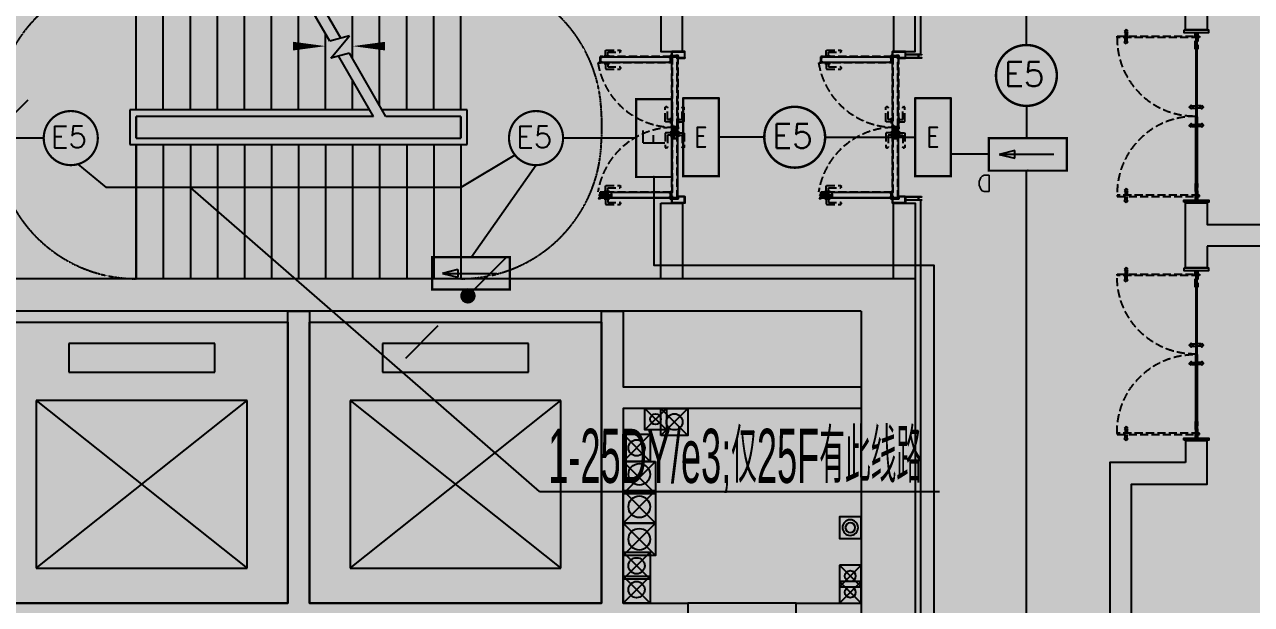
# Model space of a CAD drawing. Extents: x -284868 to 304789, y -137694 to 137894.
# Drawn here: x 141663 to 153005, y -88748 to -83388 of the extents above; entities that cross this region are included whole.
import ezdxf
from ezdxf.enums import TextEntityAlignment as Align

# ---------------------------------------------------------------- set-up
doc = ezdxf.new("R2010")
doc.units = 0
doc.linetypes.add('DASH', pattern=[0.35, 0.25, -0.1])
doc.layers.get('0').update_dxf_attribs({"linetype": 'CONTINUOUS'})
for name, color, linetype in [('0-墙', 4, 'CONTINUOUS'), ('0-建筑柱体', 251, 'CONTINUOUS'), ('0-消防栓(给排水)', 9, 'CONTINUOUS'), ('0-电梯', 3, 'CONTINUOUS'), ('0-非设计区域', 251, 'CONTINUOUS'), ('1P-DOOR-门扇', 2, 'CONTINUOUS'), ('1P-DOOR-防火门扇', 1, 'CONTINUOUS'), ('1P-DP-门套', 2, 'CONTINUOUS'), ('DIM-应急', 1, 'CONTINUOUS'), ('EQUIP-照明', 3, 'CONTINUOUS'), ('P-完成面', 42, 'CONTINUOUS'), ('P-平面楼梯', 3, 'CONTINUOUS'), ('P-门扇', 6, 'CONTINUOUS'), ('T-OT01-EQPM', 3, 'CONTINUOUS'), ('电气-标注', 7, 'CONTINUOUS')]:
    doc.layers.add(name, color=color, linetype=linetype)
doc.styles.add('_TEL_ATTDEF', font='GBENOR', dxfattribs={"width": 0.8, "height": 3, "bigfont": 'GBCBIG'})
doc.styles.add('_TEL_DIM', font='SIMPLEX', dxfattribs={"width": 0.8, "height": 3.5, "bigfont": 'HZTXT'})
doc.styles.add('HZ3', font='haiwenrs.shx', dxfattribs={"width": 0.8, "bigfont": 'haiwenhz.shx'})
doc.styles.get("Standard").update_dxf_attribs({"font": 'GBENOR', "bigfont": 'GBCBIG'})
pattern_1 = [(45, (-0.1692, 11.7), (-1.12253, 1.12253), []), (135, (-0.1692, 11.7), (-1.12253, -1.12253), [])]
pattern_2 = [(225, (0.1692, 38.3), (1.12253, -1.12253), []), (315, (0.1692, 38.3), (1.12253, 1.12253), [])]

# ---------------------------------------------------------------- blocks, each defined once
blk = doc.blocks.new('213r5467')
for p, q in [((-90909, -260063), (-90909, -260326)), ((-89559, -260063), (-90909, -260063)), ((-89559, -260326), (-89559, -260063)), ((-90909, -260326), (-89559, -260326)), ((-91209, -260588), (-91209, -262138)), ((-89259, -260588), (-91209, -260588)), ((-91209, -260588), (-89259, -262138)), ((-91209, -262138), (-89259, -260588)), ((-89259, -262138), (-89259, -260588)), ((-91209, -262138), (-89259, -262138))]:
    blk.add_line(p, q)
blk.add_lwpolyline([(-88884, -262463), (-91584, -262463), (-91584, -259863), (-88884, -259863), (-88884, -262463)])
blk = doc.blocks.new('sgASGHHHH')
for points in [[(-94646, -904374), (-94146, -904074), (-102996, -904074), (-102646, -904374)], [(-94146, -904074), (-94646, -904374), (-94646, -907274), (-94146, -907274)]]:
    blk.add_hatch(color=256).paths.add_polyline_path(points)
at = {"color": 4}
for p, q in [((-94146, -904074), (-102996, -904074)), ((-94146, -904074), (-94146, -907274)), ((-94646, -904374), (-102646, -904374)), ((-94646, -904374), (-94646, -907274))]:
    blk.add_line(p, q, dxfattribs=at)
blk = doc.blocks.new('A$C10332E08')
for p, q in [((250, 0), (0, 250)), ((250, 250), (0, 0))]:
    blk.add_line(p, q)
blk.add_lwpolyline([(0, 250), (250, 250), (250, 0), (0, 0)], close=True)
blk = doc.blocks.new('A$C2AC726D9')
for centre, radius in [((23150, -20400), 50), ((23325, -20425), 75), ((22975, -20665), 75), ((23000, -20910), 100), ((23000, -21210), 100), ((23000, -21510), 100), ((22975, -21755), 75), ((24950, -21850), 50), ((22975, -21975), 75), ((24950, -22000), 50)]:
    blk.add_circle(centre, radius)
for p, xscale, yscale, zscale, rotation in [((23050, -20300), 0.8, 0.8, 0.8, 270), ((22850, -20790), 1.2, 1.2, 1.2, 270), ((22850, -21060), 1.2, 1.2, 1.2, 270), ((22850, -21360), 1.2, 1.2, 1.2, 270), ((25050, -21750), -0.8, 0.8, 0.8, 90), ((25050, -21900), -0.8, 0.8, 0.8, 90)]:
    blk.add_blockref('A$C10332E08', p, dxfattribs=dict(xscale=xscale, yscale=yscale, zscale=zscale, rotation=rotation))
for p, rotation in [((23450, -20550), 90), ((23100, -20540), 180), ((23100, -21880), 90), ((23100, -22100), 90)]:
    blk.add_blockref('A$C10332E08', p, dxfattribs=dict(rotation=rotation))
blk = doc.blocks.new('A$C2E9C7AB1')
blk.add_lwpolyline([(-200, 0), (0, 0), (0, -200), (-200, -200)], close=True)
for radius in [72.3, 45.5]:
    blk.add_circle((-100, -100), radius)
blk = doc.blocks.new('A$C3F6147FC')
at = {"xscale": -1, "rotation": 270}
blk.add_blockref('A$C2E9C7AB1', (14400, 11550), dxfattribs=at)
blk = doc.blocks.new('A$C74d47d92')
for p, q in [((-4850, -1240), (-4850, 0)), ((-4850, -1240), (-4850, 0)), ((-4600, -1240), (-4600, 0)), ((-4350, -1240), (-4350, 0)), ((-4100, -1240), (-4100, 0)), ((-3850, -1240), (-3850, 0)), ((-3600, -1240), (-3600, 0)), ((-3060, -603), (-3408, 0)), ((-3350, -1240), (-3350, -100)), ((-2960, -576), (-3293, 0)), ((-3100, -333), (-3100, 0)), ((-2850, -767), (-2850, 0)), ((-2600, -1200), (-2600, 0)), ((-2350, -1240), (-2350, 0)), ((-2100, -1240), (-2100, 0)), ((-1850, -1240), (-1850, 0)), ((-3100, -1240), (-3100, -533)), ((-2880, -555), (-3060, -603)), ((-3052, -761), (-2880, -555)), ((-2880, -714), (-3052, -761)), ((-2657, -1300), (-2980, -741)), ((-2542, -1300), (-2880, -714)), ((-2850, -1240), (-2850, -967)), ((-2692, -1240), (-4910, -1240)), ((-4910, -1240), (-4910, -1560)), ((-1790, -1240), (-2577, -1240)), ((-1790, -1560), (-1790, -1240)), ((-2657, -1300), (-4850, -1300)), ((-2657, -1300), (-4850, -1300)), ((-4850, -1300), (-4850, -1500)), ((-4850, -1500), (-4850, -1300)), ((-1850, -1300), (-2542, -1300)), ((-1850, -1300), (-2542, -1300)), ((-1850, -1500), (-1850, -1300)), ((-1850, -1300), (-1850, -1500)), ((-4910, -1560), (-1790, -1560)), ((-4850, -1500), (-1850, -1500)), ((-4850, -1500), (-1850, -1500)), ((-4850, -1560), (-4850, -2800)), ((-4850, -2800), (-4850, -1560)), ((-4600, -1560), (-4600, -2800)), ((-4350, -1560), (-4350, -2800)), ((-4100, -1560), (-4100, -2800)), ((-3850, -1560), (-3850, -2800)), ((-3600, -1560), (-3600, -2800)), ((-3350, -1560), (-3350, -2800)), ((-3100, -1560), (-3100, -2800)), ((-2850, -1560), (-2850, -2800)), ((-2600, -1560), (-2600, -2800)), ((-2350, -1560), (-2350, -2800)), ((-2100, -1560), (-2100, -2800)), ((-1850, -1560), (-1850, -2800))]:
    blk.add_line(p, q)
at = {"linetype": 'DASH'}
for points in [[(-4850, 0, 0.414214), (-6150, -1300), (-6150, -1500, 0.414214), (-4850, -2800)], [(-1850, 0, -0.414214), (-550, -1300), (-550, -1500, -0.414214), (-1850, -2800)]]:
    blk.add_lwpolyline(points, format="xyb", dxfattribs=at)
for points in [[(-1725, -2150, 0, 0, 0), (-5500, -2150, 0, 0, 0), (-5500, -650, 0, 0, 0), (-3100, -650, 0, 80, 0), (-3400, -650, 0, 0, 0)], [(-1725, -650, 0, 0, 0), (-2850, -650, 0, 80, 0), (-2550, -650, 0, 0, 0)]]:
    blk.add_lwpolyline(points, format="xyseb")
blk = doc.blocks.new('A$C612A7C51')
for p, q in [((0, 35), (2, 35)), ((0, 35), (0, -1)), ((2, 35), (2, -1)), ((0, -1), (1, -3))]:
    blk.add_line(p, q)
for centre, radius, start, end in [((1, -7), 5.62, 101.537, 78.463), ((1, -7), 3.75, 100.8677, 85.475), ((3, 0), 3.43, 199.3524, 238.0625)]:
    blk.add_arc(centre, radius, start, end)
blk = doc.blocks.new('A$C46293241')
at = {"layer": '1P-DP-门套'}
h = blk.add_hatch(dxfattribs=at)
h.set_pattern_fill('ANSI37', color=8, scale=0.3, style=0)
h.set_pattern_definition([(45, (-55.7338, 55.9993), (-0.67352, 0.67352), []), (135, (-55.7338, 55.9993), (-0.67352, -0.67352), [])])
h.paths.add_polyline_path([(-44, 58), (-44, 56), (-56, 56), (-56, 58)])
h = blk.add_hatch(dxfattribs=at)
h.set_pattern_fill('ANSI37', color=8, scale=0.3, style=0)
h.set_pattern_definition([(45, (-40.75, 41.9725), (-0.67352, 0.67352), []), (135, (-40.75, 41.9725), (-0.67352, -0.67352), [])])
h.paths.add_polyline_path([(-39, 42), (-41, 42), (-41, 57), (-39, 57)])
at = {"layer": '1P-DP-门套', "color": 8}
for points in [[(-44, 58), (-44, 56), (-56, 56), (-56, 58)], [(-39, 42), (-41, 42), (-41, 57), (-39, 57)]]:
    blk.add_lwpolyline(points, close=True, dxfattribs=at)
at = {"layer": 'P-完成面'}
blk.add_lwpolyline([(-39, 40, 0.238815), (-39, 41), (-39, 58), (-60, 58), (-60, 120), (0, 120), (0, 100), (-1, 100), (-1, 119), (-59, 119), (-59, 59), (-38, 59), (-38, 41, -0.238815), (-38, 40), (-38, 39, 0.238815), (-39, 38), (-39, 1), (-1, 1), (-1, 20), (0, 20), (0, 0), (-40, 0), (-40, 39, -0.238815), (-39, 40), (-39, 40)], format="xyb", dxfattribs=at)
blk.add_lwpolyline([(-3, 114), (-1, 114), (-1, 6), (-3, 6)], close=True, dxfattribs=at)
blk = doc.blocks.new('A$C31043D8C')
at = {"layer": 'P-门扇', "color": 251, "linetype": 'DASH', "ltscale": 300}
for p, q in [((-25, 0), (-25, -6)), ((-25, 0), (25, 0)), ((25, 0), (25, -6)), ((-23, -8), (23, -8)), ((-10, -8), (-10, -55)), ((-5, -60), (122, -60)), ((10, -8), (10, -40)), ((10, -40), (122, -40)), ((127, -45), (127, -55))]:
    blk.add_line(p, q, dxfattribs=at)
for centre, radius, start, end in [((-23, -6), 2, 180, 270), ((-5, -55), 5, 180, 270), ((23, -6), 2, 270, 0), ((122, -45), 5, 0, 90), ((122, -55), 5, 270, 0)]:
    blk.add_arc(centre, radius, start, end, dxfattribs=at)
blk = doc.blocks.new('*U269')
at = {"layer": 'P-门扇', "linetype": 'DASH', "ltscale": 300}
h = blk.add_hatch(dxfattribs=at)
h.set_pattern_fill('ANSI37', color=251, scale=0.5, style=0)
h.set_pattern_definition(pattern_1)
h.paths.add_polyline_path([(2, 12), (2, 42), (0, 42), (0, 12)])
h = blk.add_hatch(dxfattribs=at)
h.set_pattern_fill('ANSI37', color=251, scale=0.2, style=0)
h.set_pattern_definition([(45, (657.35, 55.1438), (-0.449013, 0.449013), []), (135, (657.35, 55.1438), (-0.449013, -0.449013), [])])
h.paths.add_polyline_path([(657, 56), (669, 56), (669, 55), (657, 55)])
at = {"layer": 'P-门扇', "color": 251, "linetype": 'DASH', "ltscale": 300}
for points in [[(655, 58), (655, 1), (1, 1), (1, 11), (3, 11), (3, 24), (2, 24), (2, 12), (0, 12), (0, 0), (655, 0), (655, 57), (671, 57, 0.995191), (671, 58), (653, 58, 0.414214), (653, 57), (653, 55, -0.414214), (652, 54), (1, 54), (1, 43), (3, 43), (3, 24), (2, 24), (2, 42), (0, 42), (0, 55), (652, 55, 0.414214), (652, 55), (652, 57, -0.414214), (653, 58), (671, 58, -1), (671, 56), (657, 56), (657, 57)], [(6, 5), (20, 5), (20, 4), (20, 5), (6, 5, -0.414214), (6, 5), (6, 50, -0.414214), (6, 50), (20, 50), (20, 51), (6, 51, 0.414214), (5, 50), (5, 6, 0.414214), (7, 4), (20, 4)], [(651, 5), (638, 5), (638, 4), (638, 5), (651, 5, 0.414214), (652, 5), (652, 50, 0.414214), (651, 50), (638, 50), (638, 51), (651, 51, -0.414214), (653, 50), (653, 6, -0.414214), (651, 4), (638, 4)]]:
    blk.add_lwpolyline(points, format="xyb", dxfattribs=at)
for points in [[(2, 12), (2, 42), (0, 42), (0, 12)], [(1, 54), (655, 54), (655, 51), (1, 51)], [(1, 4), (655, 4), (655, 1), (1, 1)], [(657, 56), (669, 56), (669, 55), (657, 55)]]:
    blk.add_lwpolyline(points, close=True, dxfattribs=at)
at = {"layer": '1P-DOOR-门扇', "color": 8, "linetype": 'ByBlock', "rotation": 180}
blk.add_blockref('A$C31043D8C', (595, 55), dxfattribs=at)
at = {"layer": '1P-DOOR-门扇', "color": 8, "linetype": 'ByBlock', "xscale": -1}
blk.add_blockref('A$C31043D8C', (595, 0), dxfattribs=at)
blk = doc.blocks.new('*U270')
at = {"layer": 'P-门扇', "linetype": 'DASH', "ltscale": 300}
h = blk.add_hatch(dxfattribs=at)
h.set_pattern_fill('ANSI37', color=251, scale=0.5, style=0)
h.set_pattern_definition(pattern_1)
h.paths.add_polyline_path([(2, 12), (2, 42), (0, 42), (0, 12)])
h = blk.add_hatch(dxfattribs=at)
h.set_pattern_fill('ANSI37', color=251, scale=0.2, style=0)
h.set_pattern_definition([(45, (657.4896, 55.1438), (-0.449013, 0.449013), []), (135, (657.4896, 55.1438), (-0.449013, -0.449013), [])])
h.paths.add_polyline_path([(657, 56), (669, 56), (669, 55), (657, 55)])
at = {"layer": 'P-门扇', "color": 251, "linetype": 'DASH', "ltscale": 300}
for points in [[(655, 58), (655, 1), (1, 1), (1, 11), (3, 11), (3, 24), (2, 24), (2, 12), (0, 12), (0, 0), (656, 0), (656, 57), (671, 57, 0.995191), (671, 58), (653, 58, 0.414214), (653, 57), (653, 55, -0.414214), (652, 54), (1, 54), (1, 43), (3, 43), (3, 24), (2, 24), (2, 42), (0, 42), (0, 55), (652, 55, 0.414214), (652, 55), (652, 57, -0.414214), (653, 58), (671, 58, -1), (671, 56), (657, 56), (657, 57)], [(6, 5), (20, 5), (20, 4), (20, 5), (6, 5, -0.414214), (6, 5), (6, 50, -0.414214), (6, 50), (20, 50), (20, 51), (6, 51, 0.414214), (5, 50), (5, 6, 0.414214), (7, 4), (20, 4)], [(652, 5), (638, 5), (638, 4), (638, 5), (652, 5, 0.414214), (652, 5), (652, 50, 0.414214), (652, 50), (638, 50), (638, 51), (652, 51, -0.414214), (653, 50), (653, 6, -0.414214), (651, 4), (638, 4)]]:
    blk.add_lwpolyline(points, format="xyb", dxfattribs=at)
for points in [[(2, 12), (2, 42), (0, 42), (0, 12)], [(1, 54), (655, 54), (655, 51), (1, 51)], [(1, 4), (655, 4), (655, 1), (1, 1)], [(657, 56), (669, 56), (669, 55), (657, 55)]]:
    blk.add_lwpolyline(points, close=True, dxfattribs=at)
at = {"layer": '1P-DOOR-门扇', "color": 8, "linetype": 'ByBlock', "rotation": 180}
blk.add_blockref('A$C31043D8C', (596, 55), dxfattribs=at)
at = {"layer": '1P-DOOR-门扇', "color": 8, "linetype": 'ByBlock', "xscale": -1}
blk.add_blockref('A$C31043D8C', (596, 0), dxfattribs=at)
blk = doc.blocks.new('A$C0AC0499D')
at = {"layer": 'P-门扇', "color": 251, "linetype": 'DASH', "ltscale": 300}
for p, q in [((0, 6), (-12, 6)), ((-12, 4), (-12, 6)), ((-12, 4), (0, -6)), ((0, -10), (0, 10)), ((0, 10), (3, 10)), ((3, -10), (3, 10)), ((3, 8), (88, 8)), ((88, 8), (88, -8)), ((99, 0), (-14, 0)), ((-4, 0), (0, 0)), ((3, -10), (0, -10)), ((2, 0), (1, 0)), ((3, -8), (88, -8))]:
    blk.add_line(p, q, dxfattribs=at)
blk = doc.blocks.new('A$C6733057F')
at = {"layer": 'P-门扇', "color": 251, "linetype": 'DASH', "ltscale": 300}
blk.add_line((103, -21), (103, 21), dxfattribs=at)
for points in [[(4, 14), (103, 14), (103, -14), (4, -14)], [(4, 12), (101, 12), (101, -13), (4, -13)]]:
    blk.add_lwpolyline(points, dxfattribs=at)
at = {"layer": '1P-DOOR-门扇', "color": 8}
blk.add_blockref('A$C31043D8C', (60, -25), dxfattribs=at)
at = {"layer": 'P-门扇', "color": 251, "linetype": 'DASH', "ltscale": 300, "extrusion": (0, 0, -1), "zscale": -1, "rotation": 180}
blk.add_blockref('A$C0AC0499D', (0, 0), dxfattribs=at)
blk = doc.blocks.new('*U267')
at = {"layer": 'P-门扇', "linetype": 'DASH', "ltscale": 300}
h = blk.add_hatch(dxfattribs=at)
h.set_pattern_fill('ANSI37', color=251, scale=0.5, angle=180, style=0)
h.set_pattern_definition(pattern_2)
h.paths.add_polyline_path([(-2, 38), (-2, 8), (0, 8), (0, 38)])
h = blk.add_hatch(dxfattribs=at)
h.set_pattern_fill('ANSI37', color=251, scale=0.2, angle=180, style=0)
h.set_pattern_definition([(225, (-657.4896, -5.1438), (0.449013, -0.449013), []), (315, (-657.4896, -5.1438), (0.449013, 0.449013), [])])
h.paths.add_polyline_path([(-657, -6), (-669, -6), (-669, -5), (-657, -5)])
at = {"layer": 'P-门扇', "color": 251, "linetype": 'DASH', "ltscale": 300}
for points in [[(-655, -8), (-655, 49), (-1, 49), (-1, 39), (-3, 39), (-3, 26), (-2, 26), (-2, 38), (0, 38), (0, 50), (-656, 50), (-656, -7), (-671, -7, 0.995191), (-671, -8), (-653, -8, 0.414214), (-653, -7), (-653, -5, -0.414214), (-652, -4), (-1, -4), (-1, 7), (-3, 7), (-3, 26), (-2, 26), (-2, 8), (0, 8), (0, -5), (-652, -5, 0.414214), (-652, -5), (-652, -7, -0.414214), (-653, -8), (-671, -8, -1), (-671, -6), (-657, -6), (-657, -7)], [(-652, 45), (-638, 45), (-638, 46), (-638, 45), (-652, 45, 0.414214), (-652, 45), (-652, 0, 0.414214), (-652, 0), (-638, 0), (-638, -1), (-652, -1, -0.414214), (-653, 0), (-653, 44, -0.414214), (-651, 46), (-638, 46)], [(-6, 45), (-20, 45), (-20, 46), (-20, 45), (-6, 45, -0.414214), (-6, 45), (-6, 0, -0.414214), (-6, 0), (-20, 0), (-20, -1), (-6, -1, 0.414214), (-5, 0), (-5, 44, 0.414214), (-7, 46), (-20, 46)]]:
    blk.add_lwpolyline(points, format="xyb", dxfattribs=at)
for points in [[(-1, 46), (-655, 46), (-655, 49), (-1, 49)], [(-2, 38), (-2, 8), (0, 8), (0, 38)], [(-657, -6), (-669, -6), (-669, -5), (-657, -5)], [(-1, -4), (-655, -4), (-655, -1), (-1, -1)]]:
    blk.add_lwpolyline(points, close=True, dxfattribs=at)
blk.add_blockref('A$C6733057F', (-656, 20), dxfattribs=at)
at = {"layer": 'P-门扇', "color": 251, "linetype": 'DASH', "ltscale": 300, "extrusion": (0, 0, -1), "zscale": -1, "rotation": 180}
blk.add_blockref('A$C31043D8C', (596, 50), dxfattribs=at)
blk = doc.blocks.new('*U268')
at = {"layer": 'P-门扇', "linetype": 'DASH', "ltscale": 300}
h = blk.add_hatch(dxfattribs=at)
h.set_pattern_fill('ANSI37', color=251, scale=0.5, angle=180, style=0)
h.set_pattern_definition(pattern_2)
h.paths.add_polyline_path([(-2, 38), (-2, 8), (0, 8), (0, 38)])
h = blk.add_hatch(dxfattribs=at)
h.set_pattern_fill('ANSI37', color=251, scale=0.2, angle=180, style=0)
h.set_pattern_definition([(225, (-657.35, -5.1438), (0.449013, -0.449013), []), (315, (-657.35, -5.1438), (0.449013, 0.449013), [])])
h.paths.add_polyline_path([(-657, -6), (-669, -6), (-669, -5), (-657, -5)])
at = {"layer": 'P-门扇', "color": 251, "linetype": 'DASH', "ltscale": 300}
for points in [[(-655, -8), (-655, 49), (-1, 49), (-1, 39), (-3, 39), (-3, 26), (-2, 26), (-2, 38), (0, 38), (0, 50), (-655, 50), (-655, -7), (-671, -7, 0.995191), (-671, -8), (-653, -8, 0.414214), (-653, -7), (-653, -5, -0.414214), (-652, -4), (-1, -4), (-1, 7), (-3, 7), (-3, 26), (-2, 26), (-2, 8), (0, 8), (0, -5), (-652, -5, 0.414214), (-652, -5), (-652, -7, -0.414214), (-653, -8), (-671, -8, -1), (-671, -6), (-657, -6), (-657, -7)], [(-651, 45), (-638, 45), (-638, 46), (-638, 45), (-651, 45, 0.414214), (-652, 45), (-652, 0, 0.414214), (-651, 0), (-638, 0), (-638, -1), (-651, -1, -0.414214), (-653, 0), (-653, 44, -0.414214), (-651, 46), (-638, 46)], [(-6, 45), (-20, 45), (-20, 46), (-20, 45), (-6, 45, -0.414214), (-6, 45), (-6, 0, -0.414214), (-6, 0), (-20, 0), (-20, -1), (-6, -1, 0.414214), (-5, 0), (-5, 44, 0.414214), (-7, 46), (-20, 46)]]:
    blk.add_lwpolyline(points, format="xyb", dxfattribs=at)
for points in [[(-1, 46), (-655, 46), (-655, 49), (-1, 49)], [(-2, 38), (-2, 8), (0, 8), (0, 38)], [(-657, -6), (-669, -6), (-669, -5), (-657, -5)], [(-1, -4), (-655, -4), (-655, -1), (-1, -1)]]:
    blk.add_lwpolyline(points, close=True, dxfattribs=at)
blk.add_blockref('A$C6733057F', (-655, 20), dxfattribs=at)
at = {"layer": 'P-门扇', "color": 251, "linetype": 'DASH', "ltscale": 300, "extrusion": (0, 0, -1), "zscale": -1, "rotation": 180}
blk.add_blockref('A$C31043D8C', (595, 50), dxfattribs=at)
blk = doc.blocks.new('A$C7B347943')
at = {"layer": 'P-门扇', "color": 251, "linetype": 'DASH', "ltscale": 300}
for p, q in [((-10, 0), (10, 0)), ((0, -10), (0, 10))]:
    blk.add_line(p, q, dxfattribs=at)
blk.add_lwpolyline([(114, -12), (114, 12), (-30, 12), (-30, -12)], close=True, dxfattribs=at)
at = {"layer": 'P-门扇', "color": 6, "linetype": 'DASH', "ltscale": 300}
blk.add_circle((0, 0), 6, dxfattribs=at)
blk = doc.blocks.new('A$C21f4e1ae')
at = {"layer": 'P-门扇', "color": 251, "linetype": 'DASH', "ltscale": 300}
for p, q in [((-775, 1), (-775, -34)), ((-755, 1), (-755, -34)), ((-775, -81), (-775, -46)), ((-755, -81), (-755, -46)), ((-775, -1469), (-775, -1504)), ((-755, -1469), (-755, -1504)), ((-775, -1551), (-775, -1516)), ((-755, -1551), (-755, -1516))]:
    blk.add_line(p, q, dxfattribs=at)
at = {"layer": 'P-门扇', "color": 8}
for p, q in [((-120, -10), (-120, -773)), ((-110, -10), (-110, -773)), ((-120, -1540), (-120, -778)), ((-110, -1540), (-110, -778))]:
    blk.add_line(p, q, dxfattribs=at)
at = {"layer": 'P-门扇', "color": 251}
for p, q in [((-156, -680), (-121, -680)), ((-74, -680), (-109, -680)), ((-156, -700), (-121, -700)), ((-74, -700), (-109, -700)), ((-156, -850), (-121, -850)), ((-156, -870), (-121, -870)), ((-74, -850), (-109, -850)), ((-74, -870), (-109, -870))]:
    blk.add_line(p, q, dxfattribs=at)
at = {"layer": 'P-门扇', "color": 251, "linetype": 'DASH', "ltscale": 300}
for points in [[(-748, 8), (-765, 26), (-783, 8), (-765, -9)], [(-752, 8), (-765, 22), (-779, 8), (-765, -5)], [(-847, -35), (-846, -34), (-86, -34), (-85, -35), (-85, -45), (-86, -46), (-846, -46), (-847, -45)], [(-748, -89), (-765, -106), (-783, -89), (-765, -71)], [(-752, -89), (-765, -102), (-779, -89), (-765, -75)], [(-748, -1461), (-765, -1444), (-783, -1461), (-765, -1479)], [(-752, -1461), (-765, -1448), (-779, -1461), (-765, -1475)], [(-847, -1515), (-846, -1516), (-86, -1516), (-85, -1515), (-85, -1505), (-86, -1504), (-846, -1504), (-847, -1505)], [(-748, -1558), (-765, -1576), (-783, -1558), (-765, -1541)], [(-752, -1558), (-765, -1572), (-779, -1558), (-765, -1545)]]:
    blk.add_lwpolyline(points, close=True, dxfattribs=at)
at = {"layer": 'P-门扇'}
for points in [[(-110, -773), (-109, -772), (-109, -11), (-110, -10), (-120, -10), (-121, -11), (-121, -772), (-120, -773)], [(-110, -778), (-109, -779), (-109, -1539), (-110, -1540), (-120, -1540), (-121, -1539), (-121, -779), (-120, -778)]]:
    blk.add_lwpolyline(points, close=True, dxfattribs=at)
at = {"layer": 'P-门扇', "color": 251}
for points in [[(-164, -673), (-181, -690), (-164, -708), (-146, -690)], [(-164, -677), (-177, -690), (-164, -704), (-150, -690)], [(-66, -673), (-49, -690), (-66, -708), (-84, -690)], [(-66, -677), (-53, -690), (-66, -704), (-80, -690)], [(-164, -877), (-181, -860), (-164, -842), (-146, -860)], [(-164, -873), (-177, -860), (-164, -846), (-150, -860)], [(-66, -877), (-49, -860), (-66, -842), (-84, -860)], [(-66, -873), (-53, -860), (-66, -846), (-80, -860)]]:
    blk.add_lwpolyline(points, close=True, dxfattribs=at)
at = {"layer": 'P-门扇', "color": 251, "linetype": 'DASH', "ltscale": 300}
for centre, start, end in [((-134, -59), 178.681, 271.319), ((-134, -1491), 88.681, 181.319)]:
    blk.add_arc(centre, 714, start, end, dxfattribs=at)
at = {"layer": 'P-门扇', "extrusion": (0, 0, -1), "zscale": -1, "rotation": 270}
blk.add_blockref('A$C7B347943', (115, -40), dxfattribs=at)
at = {"layer": 'P-门扇', "rotation": 90.00000000000003}
blk.add_blockref('A$C7B347943', (-115, -1510), dxfattribs=at)
blk = doc.blocks.new('A$C2652ee14')
at = {"layer": 'P-完成面'}
for p, q in [((-200, 1600), (-200, 1595)), ((0, 1600), (0, 1595)), ((-200, 0), (-200, 5)), ((0, 0), (0, 5))]:
    blk.add_line(p, q, dxfattribs=at)
for points in [[(-215, 1595), (-215, 1575), (15, 1575), (15, 1595)], [(-215, 5), (-215, 25), (15, 25), (15, 5)]]:
    blk.add_lwpolyline(points, close=True, dxfattribs=at)
blk = doc.blocks.new('$equip_U$00000112(caizejiong)')
at = {"color": 3, "const_width": 0.03}
blk.add_lwpolyline([(0.006, 0.375, -1), (0.006, -0.375, -1), (0.006, 0.375, -0.9514)], format="xyb", dxfattribs=at)
blk.add_circle((0.006, 0), 0.375)
for p in [(0.006, 0.375), (-0.369, 0), (0.381, 0), (0.006, -0.375)]:
    blk.add_point(p)
at = {"color": 7, "style": '_TEL_DIM'}
blk.add_attdef('$TEXT$', text='', height=0.3, dxfattribs=at).set_placement((-0.02, 0.016), align=Align.MIDDLE_CENTER)
at = {"color": 7, "style": '_TEL_DIM', "flags": 1}
for tag in ['A', 'REMARK']:
    blk.add_attdef(tag, text='', height=0.00002, dxfattribs=at).set_placement((0, 0), align=Align.MIDDLE_CENTER)
blk = doc.blocks.new('$equip$00002534')
for p, q in [((-0.72, 0.66), (-0.72, 0)), ((0.72, 0.66), (-0.72, 0.66)), ((0.72, 0), (0.72, 0.66)), ((-0.72, 0), (0.72, 0))]:
    blk.add_line(p, q)
at = {"const_width": 0.04}
blk.add_lwpolyline([(-0.72, 0.66), (-0.72, 0), (0.72, 0), (0.72, 0.66), (-0.72, 0.66), (-0.72, 0)], dxfattribs=at)
for p in [(0, 0.66), (-0.72, 0.33), (0.72, 0.33), (0, 0)]:
    blk.add_point(p)
at = {"color": 7, "style": '_TEL_DIM'}
blk.add_attdef('$TEXT$', text='', height=0.4, dxfattribs=at).set_placement((0, 0.33), align=Align.MIDDLE_CENTER)
at = {"color": 7, "style": '_TEL_DIM', "flags": 1}
blk.add_attdef('A', text='', height=0.00002, dxfattribs=at).set_placement((0, 0), align=Align.MIDDLE_CENTER)
blk = doc.blocks.new('GDGHD')
blk.add_hatch(color=256).paths.add_polyline_path([(9280, 21308), (9280, 21236), (9424, 21272)])
for p, q in [((8800, 21422), (8800, 21122)), ((9520, 21422), (8800, 21422)), ((9520, 21122), (9520, 21422)), ((9280, 21308), (9280, 21236)), ((9424, 21272), (9280, 21308)), ((9280, 21236), (9424, 21272)), ((8800, 21122), (9520, 21122))]:
    blk.add_line(p, q)
at = {"color": 7}
blk.add_line((8920, 21272), (9400, 21272), dxfattribs=at)
at = {"const_width": 20}
blk.add_lwpolyline([(8800, 21422), (8800, 21122), (9520, 21122), (9520, 21422), (8800, 21422), (8800, 21122)], dxfattribs=at)
for p in [(9160, 21422), (8800, 21272), (9520, 21272), (9160, 21122)]:
    blk.add_point(p)
at = {"color": 7, "style": '_TEL_DIM'}
blk.add_attdef('$TEXT$', text='', height=150, dxfattribs=at).set_placement((9560, 21540), align=Align.MIDDLE_CENTER)
at = {"color": 7, "style": '_TEL_DIM', "flags": 1}
blk.add_attdef('A', text='', height=0.01, dxfattribs=at).set_placement((9160, 21122), align=Align.MIDDLE_CENTER)
blk = doc.blocks.new('$equip_U$00000089(hejunxin)')
at = {"xscale": 0.002, "yscale": 0.002, "zscale": 0.002}
blk.add_blockref('GDGHD', (-18.319, -42.243), dxfattribs=at).add_auto_attribs({'$TEXT$': 'D'})
at = {"color": 7, "style": '_TEL_DIM', "flags": 1}
for tag in ['A', 'REMARK']:
    blk.add_attdef(tag, text='', height=0.00002, dxfattribs=at).set_placement((0, 0), align=Align.MIDDLE_CENTER)
blk = doc.blocks.new('$equip$00002541')
blk.add_hatch(color=256).paths.add_polyline_path([(-0.24, 0.372), (-0.528, 0.3), (-0.24, 0.228)])
for p, q in [((-0.72, 0.6), (-0.72, 0)), ((0.72, 0.6), (-0.72, 0.6)), ((0.72, 0), (0.72, 0.6)), ((-0.24, 0.372), (-0.528, 0.3)), ((-0.528, 0.3), (-0.24, 0.228)), ((-0.24, 0.372), (-0.24, 0.228)), ((-0.72, 0), (0.72, 0))]:
    blk.add_line(p, q)
at = {"color": 7}
blk.add_line((-0.48, 0.3), (0.48, 0.3), dxfattribs=at)
at = {"const_width": 0.04}
blk.add_lwpolyline([(-0.72, 0.6), (-0.72, 0), (0.72, 0), (0.72, 0.6), (-0.72, 0.6), (-0.72, 0)], dxfattribs=at)
for p in [(0, 0.6), (-0.72, 0.3), (0.72, 0.3), (0, 0)]:
    blk.add_point(p)
at = {"color": 7, "style": '_TEL_DIM', "flags": 1}
blk.add_attdef('A', text='', height=0.00002, dxfattribs=at).set_placement((0, 0), align=Align.MIDDLE_CENTER)
blk = doc.blocks.new('楼层标志')
for p, q in [((7013, 20968), (7013, 20638)), ((7733, 20968), (7013, 20968)), ((7733, 20638), (7733, 20968)), ((7013, 20638), (7733, 20638))]:
    blk.add_line(p, q)
at = {"const_width": 20}
blk.add_lwpolyline([(7013, 20968), (7013, 20638), (7733, 20638), (7733, 20968), (7013, 20968), (7013, 20638)], dxfattribs=at)
for p in [(7373, 20968), (7013, 20803), (7733, 20803), (7373, 20638)]:
    blk.add_point(p)
at = {"color": 7, "style": '_TEL_DIM'}
blk.add_attdef('$TEXT$', text='', height=200, dxfattribs=at).set_placement((7373, 20803), align=Align.MIDDLE_CENTER)
at = {"color": 7, "style": '_TEL_DIM', "flags": 1}
blk.add_attdef('A', text='', height=0.01, dxfattribs=at).set_placement((7373, 20638), align=Align.MIDDLE_CENTER)
blk = doc.blocks.new('$equip_U$00000086(hejunxin)')
at = {"xscale": 0.002, "yscale": 0.002, "zscale": 0.002}
blk.add_blockref('楼层标志', (-14.745, -41.277), dxfattribs=at).add_auto_attribs({'$TEXT$': 'F'})
at = {"color": 7, "style": '_TEL_DIM', "flags": 1}
for tag in ['A', 'REMARK']:
    blk.add_attdef(tag, text='', height=0.00002, dxfattribs=at).set_placement((0, 0), align=Align.MIDDLE_CENTER)
blk = doc.blocks.new('5W')
at = {"const_width": 20}
blk.add_lwpolyline([(14329, 16686, -1), (14329, 16186, -1), (14329, 16686, -0.9514)], format="xyb", dxfattribs=at)
at = {"color": 7, "style": '_TEL_DIM'}
blk.add_attdef('$TEXT$', text='', height=200, dxfattribs=at).set_placement((14312, 16447), align=Align.MIDDLE_CENTER)
blk = doc.blocks.new('$equip_U$00000092(hejunxin)')
at = {"xscale": 0.002, "yscale": 0.002, "zscale": 0.002}
blk.add_blockref('5W', (-28.659, -32.872), dxfattribs=at).add_auto_attribs({'$TEXT$': 'E5'})
at = {"color": 7, "style": '_TEL_DIM', "flags": 1}
for tag in ['A', 'REMARK']:
    blk.add_attdef(tag, text='', height=0.00002, dxfattribs=at).set_placement((0, 0), align=Align.MIDDLE_CENTER)
blk = doc.blocks.new('$TelecSys$00000079')
for p, q in [((0.7, 0.7), (0, 0)), ((0.104, 0.104), (0.104, 0.104)), ((-0.104, -0.104), (-0.104, -0.104))]:
    blk.add_line(p, q)
at = {"const_width": 0.142}
blk.add_lwpolyline([(-0.071, 0, 1), (0.071, 0, 1)], format="xyb", close=True, dxfattribs=at)
blk.add_solid([(0.63, 0.77), (0.77, 0.63), (1.15, 1.15)])
at = {"width": 0.8, "flags": 9}
blk.add_attdef('A', (0, 0), '', height=0.00002, dxfattribs=at)
blk = doc.blocks.new('$equip_U$00000102(hejunxin)')
blk.add_blockref('$TelecSys$00000079', (0, 0))
at = {"color": 7, "style": '_TEL_DIM', "flags": 1}
for tag in ['A', 'REMARK']:
    blk.add_attdef(tag, text='', height=0.00002, dxfattribs=at).set_placement((0, 0), align=Align.MIDDLE_CENTER)
blk = doc.blocks.new('$TelecSys$00000081')
for p, q in [((0.104, 0.104), (0.104, 0.104)), ((-0.104, -0.104), (-0.104, -0.104)), ((-1.15, -1.15), (-0.55, -0.55))]:
    blk.add_line(p, q)
at = {"const_width": 0.142}
blk.add_lwpolyline([(0.071, 0, 1), (-0.071, 0, 1)], format="xyb", close=True, dxfattribs=at)
blk.add_solid([(-0.62, -0.48), (-0.48, -0.62), (-0.1, -0.1)])
at = {"width": 0.8, "flags": 9}
blk.add_attdef('A', (0, 0), '', height=0.00002, rotation=180, dxfattribs=at)
blk = doc.blocks.new('$equip_U$00000103(hejunxin)')
blk.add_blockref('$TelecSys$00000081', (0, 0))
at = {"color": 7, "style": '_TEL_DIM', "flags": 1}
for tag in ['A', 'REMARK']:
    blk.add_attdef(tag, text='', height=0.00002, dxfattribs=at).set_placement((0, 0), align=Align.MIDDLE_CENTER)

msp = doc.modelspace()

# ---------------------------------------------------------------- hatches: boundary and pattern name
at = {"layer": '0-非设计区域', "ltscale": 3}
h = msp.add_hatch(dxfattribs=at)
h.set_pattern_fill('ANGLE', color=256, scale=100)
h.set_pattern_definition([(0, (-290154.35, 278012.8), (0, 698.5), [508, -190.5]), (90, (-290154.35, 278012.8), (-698.5, 4e-14), [508, -190.5])])
h.paths.add_polyline_path([(135496, -67386), (135496, -75488), (133196, -75488), (133196, -94382), (134996, -94382), (134996, -95588), (144596, -95588), (144596, -99388), (141046, -99388), (141046, -99688), (134996, -99688), (134996, -103688), (143996, -103688), (143996, -106368), (149296, -106368), (149296, -117136), (150146, -117136), (150146, -118589), (161147, -118589), (161147, -65088), (150146, -65088), (150146, -67386), (148646, -67386), (148646, -65088), (136146, -65088), (136146, -67386)])

# ---------------------------------------------------------------- linework, layer by layer
at = {"layer": '0-墙', "ltscale": 3}
for points in [[(152396, -83236), (151696, -83236), (151696, -76188), (137496, -76188), (137496, -75488), (137296, -75488), (137296, -75288), (137696, -75288), (137696, -75988), (151896, -75988), (151896, -83036), (152596, -83036), (152596, -83436), (152396, -83436), (152396, -83236)], [(152596, -85436), (152596, -85636), (152396, -85636), (152396, -85036), (152596, -85036), (152596, -85236), (159696, -85236), (159696, -85436), (152596, -85436)], [(152396, -87436), (151696, -87436), (151696, -106168), (151546, -106168), (151546, -106368), (151896, -106368), (151896, -87636), (152596, -87636), (152596, -87236), (152396, -87236), (152396, -87436)]]:
    msp.add_lwpolyline(points, dxfattribs=at)
at = {"layer": '0-墙'}
for points in [[(147546, -82938), (147546, -83638), (147746, -83638), (147746, -82138)], [(141396, -88738), (144096, -88738), (144096, -86038), (144296, -86038), (144296, -88738), (146996, -88738), (146996, -86038), (147196, -86038), (147196, -86738), (149396, -86738), (149396, -86938), (147196, -86938), (147196, -88738), (147796, -88738), (147796, -88938)]]:
    msp.add_lwpolyline(points, dxfattribs=at)
for points in [[(149696, -82138), (149696, -83638), (149896, -83638), (149896, -82138)], [(147546, -85038), (147746, -85038), (147746, -85738), (147546, -85738)], [(149696, -85038), (149896, -85038), (149896, -85738), (149696, -85738)], [(149396, -88738), (149396, -88938), (148796, -88938), (148796, -88738)]]:
    msp.add_lwpolyline(points, close=True, dxfattribs=at)
at = {"layer": '0-墙', "color": 251}
msp.add_solid([(147196, -86738), (147196, -86038), (147305, -86201), (149396, -86038)], dxfattribs=at)
at = {"layer": 'DIM-应急'}
for points in [[(150925, -83578), (150925, -77976), (150768, -77473)], [(150925, -84141), (150925, -84438)], [(141841, -84438), (141343, -84438)], [(147316, -84438), (146642, -84438)], [(148502, -84430), (148081, -84430)], [(149064, -84430), (149896, -84430)], [(146197, -84596), (145696, -84894), (142421, -84894), (142158, -84679)], [(150578, -84588), (150226, -84588)], [(146392, -84688), (145795, -85538)], [(147481, -84798), (147481, -85614), (150069, -85614), (150069, -93965), (149396, -93965)], [(150925, -90578), (150925, -84738)]]:
    msp.add_lwpolyline(points, dxfattribs=at)
at = {"layer": 'P-完成面'}
for points in [[(149946, -78928), (149946, -83663)], [(149946, -85013), (149946, -89168)]]:
    msp.add_lwpolyline(points, dxfattribs=at)
for points in [[(147766, -83698), (147766, -83693), (147766, -83693), (147766, -83698)], [(149956, -83663), (149956, -83668), (149926, -83668), (149926, -83693), (149956, -83693), (149956, -83698), (149806, -83698), (149806, -83663)], [(149806, -83698), (149806, -83693), (149806, -83693), (149806, -83698)], [(149955, -83665), (149955, -83667), (149925, -83667), (149925, -83695), (149955, -83695), (149955, -83697), (149808, -83697), (149808, -83665)], [(149956, -84978), (149956, -84983), (149926, -84983), (149926, -85008), (149956, -85008), (149956, -85013), (149806, -85013), (149806, -84978)], [(149955, -84980), (149955, -84982), (149925, -84982), (149925, -85010), (149955, -85010), (149955, -85012), (149808, -85012), (149808, -84980)]]:
    msp.add_lwpolyline(points, close=True, dxfattribs=at)
at = {"layer": 'P-门扇'}
msp.add_line((148796, -88738), (147796, -88738), dxfattribs=at)
at = {"layer": 'P-门扇', "color": 251, "linetype": 'DASH', "ltscale": 300}
for centre, start, end in [((147664, -83628), 189.2701, 268.5473), ((149704, -83628), 189.2701, 268.5473), ((147664, -85049), 91.4527, 170.7299), ((149704, -85049), 91.4527, 170.7299)]:
    msp.add_arc(centre, 710, start, end, dxfattribs=at)
at = {"layer": '电气-标注'}
msp.add_line((146425, -87703), (150120, -87703), dxfattribs=at)
msp.add_lwpolyline([(146425, -87703), (143196, -84894)], dxfattribs=at)

# ---------------------------------------------------------------- block references
at = {"layer": '0-建筑柱体'}
msp.add_blockref('sgASGHHHH', (244042, 818336), dxfattribs=at)
at = {"layer": '0-消防栓(给排水)', "color": 0}
for name, p in [('A$C2AC726D9', (124346, -66636)), ('A$C3F6147FC', (134996, -99488))]:
    msp.add_blockref(name, p, dxfattribs=at)
at = {"layer": '0-电梯'}
for p in [(232981, 173725), (235881, 173725)]:
    msp.add_blockref('213r5467', p, dxfattribs=at)
at = {"layer": '1P-DOOR-防火门扇', "rotation": 180}
msp.add_blockref('*U269', (147640, -83685), dxfattribs=at)
at = {"layer": '1P-DOOR-防火门扇'}
msp.add_blockref('*U268', (147640, -84987), dxfattribs=at)
at = {"layer": 'EQUIP-照明', "xscale": 750, "yscale": 750, "zscale": 750}
for p in [(150920, -83859), (148778, -84430)]:
    msp.add_blockref('$equip_U$00000112(caizejiong)', p, dxfattribs=at).add_auto_attribs({'$TEXT$': 'E5'})
at = {"layer": 'EQUIP-照明', "xscale": 500, "yscale": 500, "zscale": 500}
for name, p, rotation in [('$equip_U$00000086(hejunxin)', (147646, -84438), 90), ('$equip_U$00000089(hejunxin)', (150938, -84438), 180)]:
    msp.add_blockref(name, p, dxfattribs=dict(at, rotation=rotation))
at = {"layer": 'EQUIP-照明'}
ref = msp.add_blockref('$equip$00002534', (147751, -84430), dxfattribs=dict(at, xscale=500, yscale=500, zscale=500, rotation=270))
ref.add_attrib('$TEXT$', 'E', dxfattribs={"layer": '0', "color": 7, "height": 200, "style": '_TEL_ATTDEF'}).set_placement((147916, -84430), align=Align.MIDDLE_CENTER)
ref = msp.add_blockref('$equip$00002534', (149896, -84430), dxfattribs=dict(at, xscale=500, yscale=500, zscale=500, rotation=270))
ref.add_attrib('$TEXT$', 'E', dxfattribs={"layer": '0', "color": 7, "height": 200, "style": '_TEL_ATTDEF'}).set_placement((150061, -84430), align=Align.MIDDLE_CENTER)
at = {"layer": 'EQUIP-照明', "xscale": 500, "yscale": 500, "zscale": 500}
for name, p in [('$equip_U$00000092(hejunxin)', (142091, -84438)), ('$equip_U$00000092(hejunxin)', (146392, -84438)), ('$equip$00002541', (145790, -85838))]:
    msp.add_blockref(name, p, dxfattribs=at)
at = {"layer": 'P-完成面', "ltscale": 3}
msp.add_blockref('A$C2652ee14', (152596, -85036), dxfattribs=at)
at = {"layer": 'P-完成面', "extrusion": (0, 0, -1), "zscale": -1, "rotation": 90}
msp.add_blockref('A$C46293241', (-147646, -83638), dxfattribs=at)
at = {"layer": 'P-完成面', "xscale": -1, "rotation": 270}
msp.add_blockref('A$C46293241', (149686, -83638), dxfattribs=at)
at = {"layer": 'P-完成面', "rotation": 270}
msp.add_blockref('A$C46293241', (147646, -85038), dxfattribs=at)
at = {"layer": 'P-完成面', "extrusion": (0, 0, -1), "xscale": -1, "zscale": -1, "rotation": 90}
msp.add_blockref('A$C46293241', (-149686, -85038), dxfattribs=at)
at = {"layer": 'P-完成面', "ltscale": 3, "xscale": -1, "rotation": 180}
msp.add_blockref('A$C2652ee14', (152596, -85636), dxfattribs=at)
at = {"layer": 'P-平面楼梯', "ltscale": 3}
msp.add_blockref('A$C74d47d92', (147546, -82938), dxfattribs=at)
at = {"layer": 'P-门扇', "color": 1, "ltscale": 3}
msp.add_blockref('A$C21f4e1ae', (152611, -83461), dxfattribs=at)
at = {"layer": 'P-门扇', "color": 251, "linetype": 'DASH', "ltscale": 300}
for name, p, rotation in [('*U270', (147646, -83681), 270), ('A$C612A7C51', (147646, -83678), 270), ('*U269', (149680, -83685), 180), ('*U270', (149686, -83681), 270), ('A$C612A7C51', (149686, -83678), 270), ('*U267', (147651, -84996), 270), ('*U267', (149691, -84996), 270)]:
    msp.add_blockref(name, p, dxfattribs=dict(at, rotation=rotation))
msp.add_blockref('*U268', (149680, -84987), dxfattribs=at)
at = {"layer": 'P-门扇', "color": 251, "linetype": 'DASH', "ltscale": 300, "extrusion": (0, 0, -1), "zscale": -1, "rotation": 90}
msp.add_blockref('A$C612A7C51', (-147646, -84999), dxfattribs=at)
at = {"layer": 'P-门扇', "color": 251, "linetype": 'DASH', "ltscale": 300, "xscale": -1, "rotation": 270}
msp.add_blockref('A$C612A7C51', (149686, -84999), dxfattribs=at)
at = {"layer": 'P-门扇', "color": 1, "ltscale": 3, "xscale": -1, "rotation": 180}
msp.add_blockref('A$C21f4e1ae', (152611, -87211), dxfattribs=at)
at = {"layer": 'T-OT01-EQPM', "xscale": 500, "yscale": 500, "zscale": 500}
for name, p in [('$equip_U$00000102(hejunxin)', (141343, -84438)), ('$equip_U$00000102(hejunxin)', (145762, -85896)), ('$equip_U$00000103(hejunxin)', (145762, -85896))]:
    msp.add_blockref(name, p, dxfattribs=at)

# ---------------------------------------------------------------- texts
at = {"layer": '电气-标注', "style": 'HZ3', "width": 0.5}
msp.add_text('1-25DY/e3;仅25F有此线路', height=500, dxfattribs=at).set_placement((148232, -87625), align=Align.CENTER)

doc.saveas('drawing.dxf')
